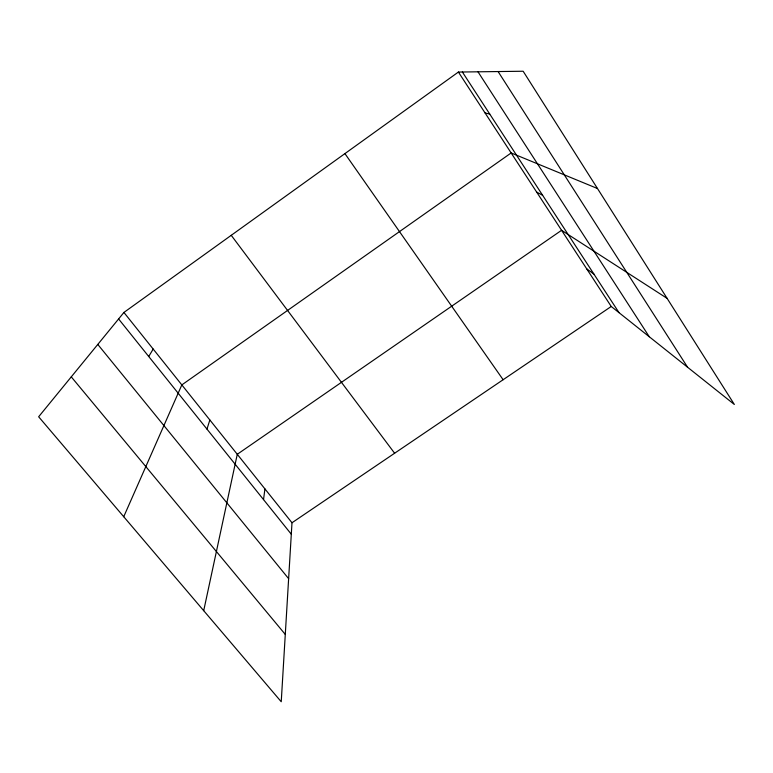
<?xml version="1.0" encoding="UTF-8"?>
<svg xmlns="http://www.w3.org/2000/svg" width="773" height="773" viewBox="0 0 773 773"><rect width="100%" height="100%" fill="white"/><g stroke="black" fill="none" stroke-linecap="round" stroke-linejoin="round"><path stroke-width="1.16" d="M123.922 312.447L291.991 522.761L281.237 701.758L38.65 416.773L123.922 312.447L458.399 72.053L523.157 71.242L734.35 404.472L611.24 306.475L458.399 72.053M263.535 499.609L264.926 488.903M203.705 610.67L237.272 454.292L561.575 230.296L667.099 298.359M206.971 429.102L209.85 419.971M123.728 516.722L181.829 384.906L511.156 152.957L597.49 188.525M148.725 356.498L153.189 349.067M291.991 522.761L611.24 306.475M485.077 112.974L489.753 114.075M536.646 192.062L542.627 195.308M586.688 268.811L593.877 274.048M71.271 376.866L285.285 634.43M97.785 344.42L288.638 578.668M118.598 318.949L291.305 534.22M231.243 235.311L394.616 453.239M344.922 153.605L503.126 379.727M462.37 72.005L619.009 312.65M477.994 71.812L649.272 336.748M498.102 71.56L687.584 367.243"/></g></svg>
